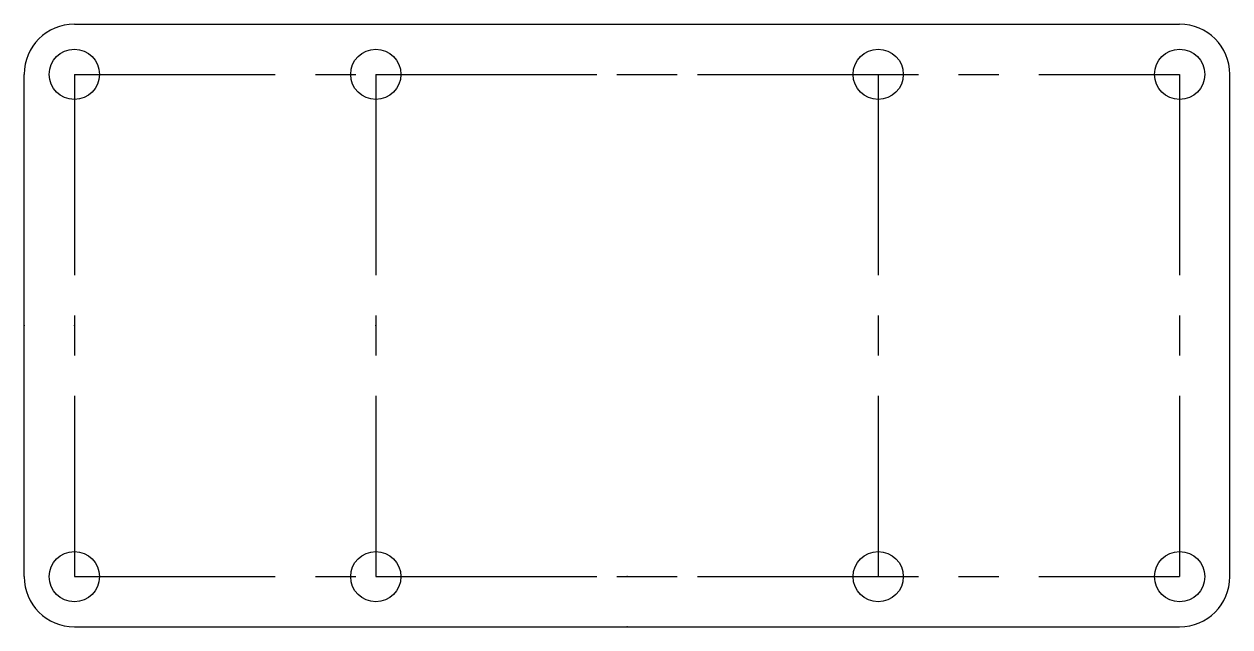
# Model space of a CAD drawing. Header units: millimetres. Extents: x 0 to 76.2, y 0 to 38.1.
import ezdxf

# ---------------------------------------------------------------- set-up
doc = ezdxf.new("R2010")
doc.units = ezdxf.units.MM
doc.header["$PDSIZE"] = -1
doc.linetypes.add('CENTERX2', pattern=[20.32, 12.7, -2.54, 2.54, -2.54])

msp = doc.modelspace()

# ---------------------------------------------------------------- linework, layer by layer
at = {"color": 7, "linetype": 'Continuous'}
for p, q in [((3.175, 38.1), (73.025, 38.1)), ((0, 3.175), (0, 34.925)), ((76.2, 3.175), (76.2, 34.925)), ((3.175, 0), (73.025, 0))]:
    msp.add_line(p, q, dxfattribs=at)
at = {"color": 7, "linetype": 'CENTERX2'}
for p, q in [((3.175, 34.925), (73.025, 34.925)), ((3.175, 34.925), (3.175, 3.175)), ((22.225, 34.925), (53.975, 34.925)), ((22.225, 34.925), (22.225, 3.175)), ((53.975, 34.925), (53.975, 3.175)), ((73.025, 34.925), (73.025, 3.175)), ((3.175, 3.175), (73.025, 3.175)), ((22.225, 3.175), (53.975, 3.175))]:
    msp.add_line(p, q, dxfattribs=at)
at = {"color": 7, "linetype": 'Continuous'}
for centre, radius in [((3.175, 34.925), 1.587), ((22.225, 34.925), 1.587), ((53.975, 34.925), 1.588), ((73.025, 34.925), 1.588), ((3.175, 3.175), 1.588), ((22.225, 3.175), 1.587), ((53.975, 3.175), 1.588), ((73.025, 3.175), 1.588)]:
    msp.add_circle(centre, radius, dxfattribs=at)
for centre, start, end in [((3.175, 34.925), 90, 180), ((73.025, 34.925), 0, 90), ((3.175, 3.175), 180, 270), ((73.025, 3.175), 270, 0)]:
    msp.add_arc(centre, 3.175, start, end, dxfattribs=at)
for p in [(0, 19.05), (3.175, 19.05), (22.225, 19.05), (38.1, 3.175), (38.1, 3.175), (38.1, 0)]:
    msp.add_point(p, dxfattribs=at)

doc.saveas('drawing.dxf')
